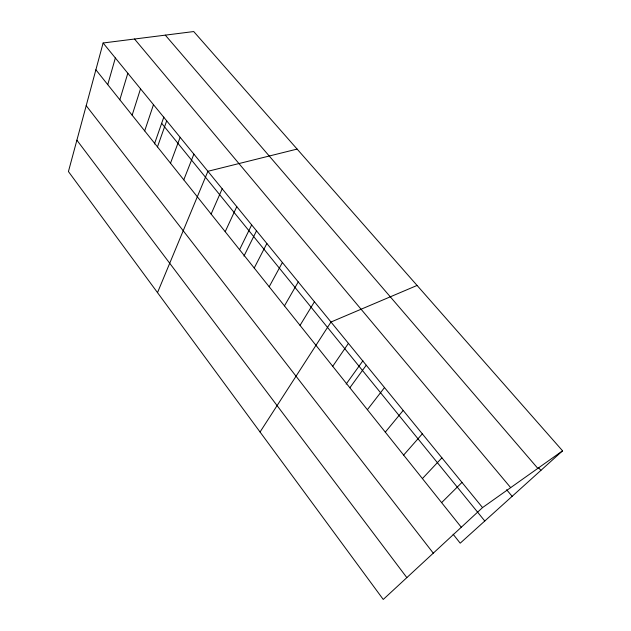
<?xml version="1.0" encoding="UTF-8"?>
<svg xmlns="http://www.w3.org/2000/svg" width="631" height="631" viewBox="0 0 631 631"><rect width="100%" height="100%" fill="white"/><g stroke="black" fill="none" stroke-linecap="round" stroke-linejoin="round"><path stroke-width="0.95" d="M103.113 42.987L68.432 171.545L383.246 599.45L482.541 507.592L562.568 450.826L193.725 31.55L103.113 42.987L482.541 507.592M107.751 84.641L115.347 57.973M119.835 99.769L127.817 73.243M132.147 115.181L140.524 88.805M144.688 130.885L153.483 104.667M154.445 143.955L163.839 117.066M157.474 146.889L166.687 120.836M170.496 163.2L180.15 137.321M183.779 179.827L193.883 154.138M157.513 292.634L207.899 171.293L297.122 149.082M211.125 214.059L222.191 188.795M225.204 231.687L236.775 206.66M239.567 249.671L251.666 224.888M243.968 256.091L256.612 230.646M254.222 268.025L266.866 243.503M269.185 286.75L282.388 262.512M284.455 305.869L298.242 281.923M300.04 325.383L314.443 301.76M260.051 431.998L330.991 322.023L417.083 285.441M332.726 366.303L348.422 343.374M346.151 384.082L362.912 360.782M349.858 387.757L366.256 365.215M367.384 409.693L384.508 387.56M385.304 432.132L403.193 410.434M403.643 455.085L422.32 433.86M422.407 478.582L441.905 457.846M441.613 502.631L461.971 482.415M562.568 450.826L460.204 543.181L453.105 534.212M538.385 467.468L540.893 470.387M165.298 35.139L537.825 468.383M134.529 39.019L510.668 487.645M506.622 489.727L512.135 496.329M161.662 123.297L484.789 521.001M95.88 69.781L461.285 527.256M86.202 105.669L433.284 553.158M76.887 140.192L406.845 577.617"/></g></svg>
